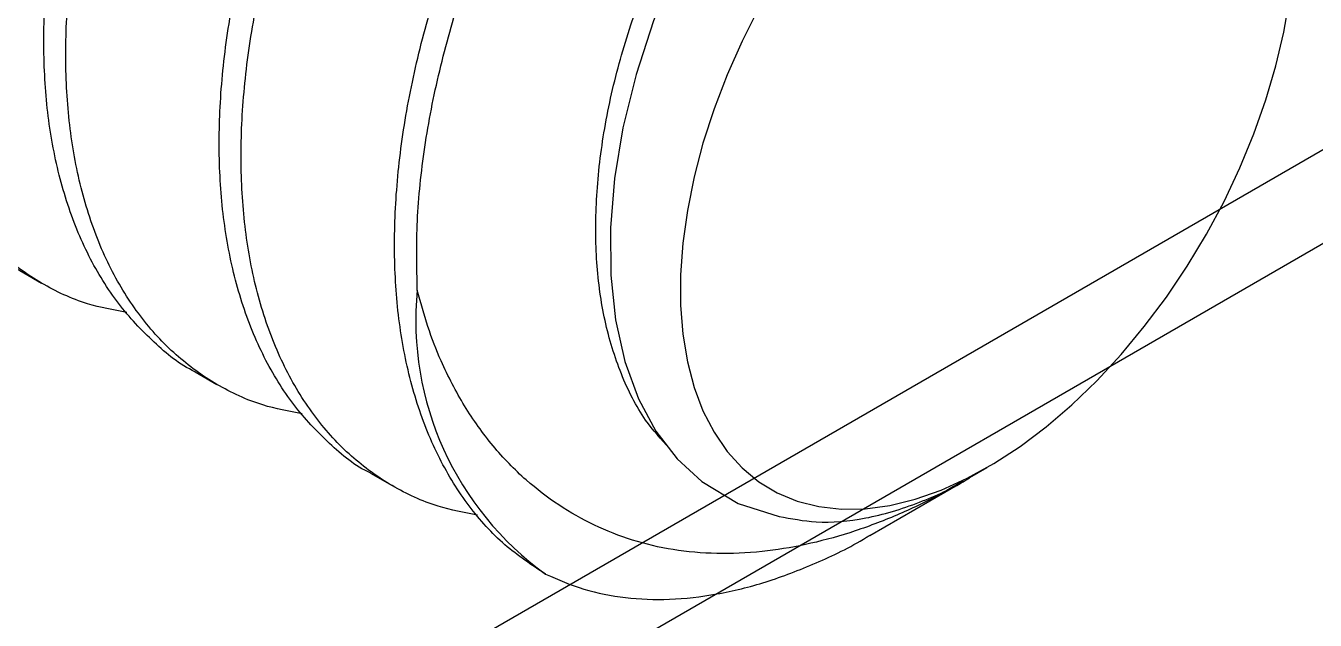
# Model space of a CAD drawing. Header units: inches. Extents: x -3.8 to 16.7, y -13 to 0.
# Drawn here: x 5.177 to 5.437, y -3.0256 to -2.9059 of the extents above; entities that cross this region are included whole.
import ezdxf

# ---------------------------------------------------------------- set-up
doc = ezdxf.new("R2010")
doc.units = ezdxf.units.IN
doc.header["$LTSCALE"] = 0.5
doc.header["$MEASUREMENT"] = 0
doc.layers.add('Hardware', color=242, linetype='CONTINUOUS')
doc.layers.add('WallMount Bracket', color=190, linetype='CONTINUOUS')

msp = doc.modelspace()

# ---------------------------------------------------------------- linework, layer by layer
at = {"layer": 'Hardware', "linetype": 'Continuous', "lineweight": 25, "transparency": 16777216}
for p, q in [((5.175792106107531, -2.955180151564491), (5.180211523489946, -2.957730797049521)), ((5.211147445166858, -2.975585315444732), (5.215566862549274, -2.978135960929734)), ((5.367340678570256, -2.996923351004341), (5.370889487850798, -2.994872989049412)), ((5.246502784226186, -2.995990479324945), (5.250922201608601, -2.998541124809975)), ((5.347212593731411, -3.008552564105628), (5.365351187628596, -2.998072800358756))]:
    msp.add_line(p, q, dxfattribs=at)
at = {"layer": 'Hardware', "linetype": 'Continuous', "lineweight": 25, "transparency": 16777216, "flags": 128}
for points in [[(5.35221964029764, -2.835007017361366), (5.346968066326827, -2.83931522687277), (5.339311861288218, -2.846774452345699), (5.331945452765364, -2.855134249665497), (5.325013419061497, -2.864230836675262), (5.318712404547128, -2.873775042700515), (5.31295490426842, -2.883850979179755), (5.307868613567223, -2.894276977317958), (5.303564654529476, -2.904906747174863), (5.30006085094309, -2.915694593822877), (5.297427970243309, -2.926423878040367), (5.295747802549538, -2.936640910000051), (5.294923222110318, -2.946605306113184), (5.294969514534678, -2.956129564038463), (5.295925165838979, -2.965125379589921), (5.297801693334792, -2.973496839878152), (5.300575390113021, -2.981072755840671), (5.304087303565211, -2.987534560635567), (5.308373374752803, -2.993124051888373), (5.31335219043382, -2.997735099432049), (5.320652154582932, -3.002115528899935), (5.328896980973488, -3.004721119367616), (5.328896980973488, -3.004721119367616)], [(5.324817439429888, -2.902269861867694), (5.321434569603081, -2.908969800377093), (5.318417602619391, -2.915776840747611), (5.315788875046822, -2.92264058603385), (5.31356784906461, -2.929510219467176), (5.311770968372057, -2.936334880685109), (5.310411536445141, -2.943064042283737), (5.309499618042224, -2.949647883904902), (5.309041964688106, -2.956037661088715), (5.309041964688106, -2.962186066160484), (5.309499618042224, -2.968047578480224), (5.310411536445141, -2.973578801461485), (5.311770968372059, -2.978738783864515), (5.31356784906461, -2.983489322984894), (5.315788875046822, -2.98779524749304), (5.318417602619391, -2.991624677830458), (5.321434569603081, -2.994949262234684), (5.324817439429888, -2.997744386645962), (5.328541166515176, -2.999989356941086), (5.332578181686424, -3.001667552145449), (5.336898596295731, -3.002766547488903), (5.341470423504909, -3.003278206394413), (5.346259815104844, -3.00319874071846), (5.35123131211579, -3.00252873879711), (5.35634810731325, -3.001273161090182), (5.361572317735796, -2.99944130345574), (5.366865265157246, -2.997046728326779), (5.372187762446732, -2.994107164299777), (5.3775004036965, -2.990644374878286), (5.382763855969467, -2.986683997343732), (5.387939150506524, -2.982255352945714), (5.392987971237593, -2.977391229817925), (5.397872938460411, -2.972127640226205), (5.402557885586759, -2.966503553946325), (5.407008126907231, -2.960560609745357), (5.411190714392093, -2.954342807102989), (5.415074681626969, -2.947896180454507), (5.418631273077327, -2.941268458368171), (5.421834156984415, -2.934508710179443), (5.424659620316373, -2.927666982698923), (5.427086744331234, -2.920793929683128), (5.429097559451968, -2.91394043681197), (5.430677178306944, -2.907157244948763), (5.43181390595082, -2.90049457447293)]]:
    msp.add_lwpolyline(points, dxfattribs=at)
at = {"layer": 'Hardware', "linetype": 'Continuous', "lineweight": 25, "transparency": 16777216}
msp.add_arc((5.318729856355331, -2.965226372239812), 0.0630720594460696, 174.4669100975895, 234.20520398959, dxfattribs=at)
for points, knots in [([(5.105082427871748, -2.914367932455775), (5.105076058674268, -2.914365079150514), (5.101980809670783, -2.912978453862053), (5.096678461051336, -2.908517853149391), (5.089375502564128, -2.900875431698353), (5.083460234376938, -2.891266839554078), (5.078940048293155, -2.880211780967954), (5.07595448479476, -2.86793515463728), (5.074509855956981, -2.854710398154367), (5.074548033373489, -2.840629052612599), (5.076046020476713, -2.825767199271581), (5.079035036206799, -2.810369212054468), (5.083453717596926, -2.794830042033198), (5.089166843822669, -2.779551804575931), (5.09605082595413, -2.764794548107659), (5.103982854806947, -2.750642810601022), (5.112867725056772, -2.73719708391809), (5.122591036391889, -2.724722708611864), (5.132906532198403, -2.713557709449475), (5.143537377438783, -2.703972319128127), (5.154305005542884, -2.696090539709047), (5.165073023238046, -2.689919841278567), (5.175702675694485, -2.685516876626195), (5.186022598581813, -2.68300815806856), (5.195729429496023, -2.682528595831172), (5.204668866147271, -2.68389328845231), (5.209819252904321, -2.686401581973286), (5.212369453436256, -2.687643556949752)], [0, 0, 0, 0, 8.46743927701817e-05, 0.04114934897685497, 0.08293258549813684, 0.1250846743927689, 0.1672367632874011, 0.209019999808683, 0.2500846743927703, 0.2911493489768563, 0.3329325854981383, 0.3750846743927704, 0.4172367632874024, 0.4590199998086843, 0.5000846743927703, 0.5411493489768568, 0.5829325854981386, 0.6250846743927706, 0.6672367632874027, 0.7090199998086845, 0.7500846743927705, 0.7911493489768565, 0.8329325854981383, 0.8750846743927704, 0.9172367632874024, 0.9590199998086842, 1, 1, 1, 1]), ([(5.126703625235054, -2.922849502774596), (5.124007978630644, -2.922345301692332), (5.117858322395952, -2.921195053242116), (5.109325386536936, -2.917172840632389), (5.101014563473745, -2.911221542121694), (5.093817629075083, -2.903384362175359), (5.087873542236522, -2.893828707785644), (5.083361087715447, -2.882759446884393), (5.080373477471731, -2.870486580275127), (5.078929386235892, -2.857260836256785), (5.078967419924378, -2.843179754732887), (5.080465446263, -2.82831782931936), (5.083454451327787, -2.812919861693473), (5.087873135581601, -2.797380686412254), (5.093586261040551, -2.782102450361975), (5.100470243405297, -2.767345193470959), (5.108402272076479, -2.753193456276335), (5.117287142829852, -2.739747728750729), (5.12701045231371, -2.727273356534198), (5.137325955006965, -2.716108345880343), (5.147956774914581, -2.70652299782958), (5.15872449581769, -2.69864106356502), (5.169492166406531, -2.692470944319979), (5.18012314035786, -2.688065774606713), (5.190438071309709, -2.685565385647379), (5.200163509180067, -2.685054775638974), (5.209040550300942, -2.686534618363481), (5.217001260596151, -2.689874042801875), (5.223777961903776, -2.695187186714463), (5.228072875924576, -2.699739440409758), (5.229678787192878, -2.702968411909353), (5.229845887216893, -2.703304396359925)], [0, 0, 0, 0, 0.02760865656306052, 0.06298442336126119, 0.09836019015946142, 0.1343549726877938, 0.1706675085083354, 0.2069800443288771, 0.2429748268572095, 0.2783505936554098, 0.3137263604536103, 0.3497211429819427, 0.3860336788024843, 0.4223462146230259, 0.4583409971513582, 0.4937167639495583, 0.5290925307477585, 0.5650873132760909, 0.6013998490966326, 0.6377123849171742, 0.6737071674455065, 0.7090829342437072, 0.7444587010419074, 0.7804534835702397, 0.8167660193907813, 0.853078555211323, 0.8890733377396554, 0.9244491045378559, 0.9598248713360561, 0.9958196538643884, 1, 1, 1, 1]), ([(5.140437766931075, -2.934773096335988), (5.140431397733595, -2.934770243030727), (5.13733614873011, -2.933383617742294), (5.132033800110664, -2.928923017029604), (5.124730841623455, -2.921280595578594), (5.118815573436267, -2.91167200343429), (5.114295387352483, -2.900616944848196), (5.111309823854089, -2.888340318517493), (5.109865195016308, -2.875115562034608), (5.109903372432816, -2.86103421649284), (5.111401359536041, -2.846172363151823), (5.114390375266126, -2.830774375934681), (5.118809056656254, -2.81523520591341), (5.124522182881996, -2.799956968456172), (5.131406165013457, -2.7851997119879), (5.139338193866275, -2.771047974481263), (5.148223064116097, -2.757602247798332), (5.157946375451216, -2.745127872492077), (5.168261871257732, -2.733962873329716), (5.17889271649811, -2.724377483008368), (5.189660344602212, -2.71649570358926), (5.200428362297373, -2.710325005158808), (5.211058014753812, -2.705922040506408), (5.22137793764114, -2.703413321948773), (5.23108476855535, -2.702933759711385), (5.240024205206598, -2.704298452332552), (5.245174591963648, -2.706806745853498), (5.247724792495584, -2.708048720829964)], [0, 0, 0, 0, 8.46743927701817e-05, 0.04114934897685497, 0.08293258549813684, 0.1250846743927689, 0.1672367632874011, 0.209019999808683, 0.2500846743927703, 0.2911493489768563, 0.3329325854981383, 0.3750846743927704, 0.4172367632874024, 0.4590199998086843, 0.5000846743927703, 0.5411493489768568, 0.5829325854981386, 0.6250846743927706, 0.6672367632874027, 0.7090199998086845, 0.7500846743927705, 0.7911493489768565, 0.8329325854981383, 0.8750846743927704, 0.9172367632874024, 0.9590199998086842, 1, 1, 1, 1]), ([(5.162058964294381, -2.943254666654809), (5.159363317689971, -2.942750465572573), (5.153213661455279, -2.941600217122357), (5.144680725596263, -2.937578004512602), (5.136369902533072, -2.931626706001907), (5.12917296813441, -2.9237895260556), (5.12322888129585, -2.914233871665886), (5.118716426774775, -2.903164610764605), (5.115728816531059, -2.890891744155368), (5.114284725295219, -2.877666000137026), (5.114322758983706, -2.863584918613128), (5.115820785322327, -2.848722993199573), (5.118809790387115, -2.833325025573714), (5.123228474640928, -2.817785850292495), (5.128941600099878, -2.802507614242188), (5.135825582464626, -2.787750357351172), (5.143757611135806, -2.773598620156577), (5.152642481889179, -2.76015289263097), (5.162365791373038, -2.747678520414411), (5.172681294066292, -2.736513509760584), (5.183312113973908, -2.726928161709793), (5.194079834877019, -2.719046227445261), (5.204847505465857, -2.712876108200192), (5.215478479417188, -2.708470938486954), (5.225793410369034, -2.705970549527592), (5.235518848239394, -2.705459939519187), (5.24439588936027, -2.706939782243722), (5.25235659965548, -2.710279206682088), (5.259133300963105, -2.715592350594704), (5.263428214983904, -2.720144604289999), (5.265034126252205, -2.723373575789566), (5.26520122627622, -2.723709560240138)], [0, 0, 0, 0, 0.02760865656306029, 0.06298442336126098, 0.09836019015946122, 0.1343549726877936, 0.1706675085083353, 0.206980044328877, 0.2429748268572094, 0.2783505936554097, 0.3137263604536102, 0.3497211429819426, 0.3860336788024842, 0.4223462146230259, 0.4583409971513582, 0.4937167639495584, 0.5290925307477586, 0.5650873132760909, 0.6013998490966326, 0.6377123849171743, 0.6737071674455066, 0.7090829342437072, 0.7444587010419074, 0.7804534835702398, 0.8167660193907814, 0.8530785552113231, 0.8890733377396555, 0.924449104537856, 0.9598248713360562, 0.9958196538643886, 1, 1, 1, 1]), ([(5.175793105990403, -2.955178260216229), (5.175786736792922, -2.955175406910968), (5.172691487789436, -2.953788781622507), (5.167389139169993, -2.949328180909845), (5.16008618068278, -2.941685759458807), (5.154170912495594, -2.932077167314532), (5.14965072641181, -2.921022108728408), (5.146665162913417, -2.908745482397734), (5.145220534075635, -2.895520725914821), (5.145258711492144, -2.881439380373052), (5.146756698595368, -2.866577527032035), (5.149745714325453, -2.851179539814922), (5.154164395715581, -2.835640369793651), (5.159877521941322, -2.820362132336385), (5.166761504072785, -2.805604875868113), (5.174693532925602, -2.791453138361476), (5.183578403175426, -2.778007411678544), (5.193301714510543, -2.765533036372318), (5.203617210317057, -2.754368037209929), (5.214248055557437, -2.744782646888581), (5.225015683661539, -2.736900867469501), (5.2357837013567, -2.73073016903902), (5.246413353813139, -2.726327204386649), (5.256065092556424, -2.723980917853011), (5.261962607443482, -2.7235726654972), (5.264522135333158, -2.72359658311836)], [0, 0, 0, 0, 8.467439277018437e-05, 0.04114934897685497, 0.08293258549813684, 0.1250846743927689, 0.1672367632874011, 0.209019999808683, 0.2500846743927703, 0.2911493489768563, 0.3329325854981383, 0.3750846743927704, 0.4172367632874024, 0.4590199998086843, 0.5000846743927703, 0.5411493489768568, 0.5829325854981386, 0.6250846743927706, 0.6672367632874027, 0.7090199998086845, 0.7500846743927705, 0.7911493489768565, 0.8329325854981383, 0.8750846743927704, 0.9090729802896406, 0.9090729802896406, 0.9090729802896406, 0.9090729802896406]), ([(5.197414303353709, -2.96365983053505), (5.194718656749298, -2.963155629452785), (5.188569000514606, -2.962005381002569), (5.180036064655591, -2.957983168392843), (5.1717252415924, -2.952031869882148), (5.164528307193738, -2.944194689935813), (5.158584220355177, -2.934639035546098), (5.154071765834102, -2.923569774644847), (5.151084155590386, -2.911296908035581), (5.149640064354546, -2.898071164017239), (5.149678098043033, -2.883990082493341), (5.151176124381655, -2.869128157079814), (5.154165129446442, -2.853730189453927), (5.158583813700256, -2.838191014172708), (5.164296939159206, -2.822912778122429), (5.171180921523952, -2.808155521231413), (5.179112950195133, -2.794003784036789), (5.187997820948508, -2.780558056511182), (5.197721130432365, -2.768083684294652), (5.208036633125619, -2.756918673640797), (5.218667453033238, -2.747333325590034), (5.229435173936347, -2.739451391325474), (5.240202844525184, -2.733281272080433), (5.250833818476515, -2.728876102367167), (5.259436309699972, -2.726790817048384), (5.264397892740545, -2.726285870468026), (5.266030329886645, -2.726201555579689)], [0, 0, 0, 0, 0.02760865656306032, 0.06298442336126105, 0.09836019015946132, 0.1343549726877937, 0.1706675085083355, 0.2069800443288772, 0.2429748268572096, 0.27835059365541, 0.3137263604536105, 0.349721142981943, 0.3860336788024846, 0.4223462146230264, 0.4583409971513587, 0.4937167639495589, 0.5290925307477591, 0.5650873132760914, 0.6013998490966332, 0.6377123849171749, 0.6737071674455073, 0.7090829342437079, 0.7444587010419081, 0.7804534835702406, 0.8167660193907822, 0.8350459620277304, 0.8350459620277304, 0.8350459620277304, 0.8350459620277304]), ([(5.21114844504973, -2.975583424096442), (5.21114207585225, -2.97558057079118), (5.208046826848767, -2.974193945502748), (5.202744478229318, -2.969733344790058), (5.19544151974211, -2.962090923339048), (5.18952625155492, -2.952482331194744), (5.185006065471137, -2.941427272608649), (5.182020501972744, -2.929150646277947), (5.180575873134963, -2.915925889795034), (5.180614050551471, -2.901844544253294), (5.182112037654695, -2.886982690912276), (5.185101053384781, -2.871584703695135), (5.189519734774908, -2.856045533673864), (5.195232861000651, -2.840767296216626), (5.20211684313211, -2.826010039748354), (5.210048871984929, -2.811858302241717), (5.218933742234753, -2.798412575558785), (5.22865705356987, -2.785938200252531), (5.238972549376385, -2.77477320109017), (5.249603394616765, -2.765187810768822), (5.259808694609504, -2.757717649033021), (5.266383377130382, -2.753867645499477), (5.269366883807559, -2.752316355830703)], [0, 0, 0, 0, 8.46743927701817e-05, 0.04114934897685496, 0.08293258549813684, 0.1250846743927689, 0.1672367632874011, 0.209019999808683, 0.2500846743927703, 0.2911493489768563, 0.3329325854981383, 0.3750846743927704, 0.4172367632874024, 0.4590199998086843, 0.5000846743927703, 0.5411493489768568, 0.5829325854981386, 0.6250846743927706, 0.6672367632874027, 0.7090199998086845, 0.7500846743927705, 0.7846781438413236, 0.7846781438413236, 0.7846781438413236, 0.7846781438413236]), ([(5.232769642413036, -2.984064994415263), (5.230073995808626, -2.983560793333027), (5.223924339573934, -2.982410544882811), (5.215391403714918, -2.978388332273056), (5.207080580651727, -2.972437033762361), (5.199883646253065, -2.964599853816054), (5.193939559414506, -2.955044199426339), (5.189427104893429, -2.943974938525059), (5.186439494649713, -2.931702071915822), (5.184995403413874, -2.91847632789748), (5.18503343710236, -2.904395246373582), (5.186531463440982, -2.889533320960027), (5.189520468505769, -2.874135353334168), (5.193939152759583, -2.858596178052949), (5.199652278218533, -2.843317942002642), (5.206536260583279, -2.828560685111626), (5.21446828925446, -2.81440894791703), (5.223353160007834, -2.800963220391395), (5.233076469491692, -2.788488848174865), (5.243391972184947, -2.777323837521038), (5.254022792092563, -2.767738489470247), (5.263578468444703, -2.760743767603039), (5.269503253917712, -2.757188771093999), (5.271848785699794, -2.75590220014434)], [0, 0, 0, 0, 0.02760865656306032, 0.06298442336126105, 0.09836019015946133, 0.1343549726877937, 0.1706675085083355, 0.2069800443288773, 0.2429748268572097, 0.27835059365541, 0.3137263604536106, 0.349721142981943, 0.3860336788024847, 0.4223462146230264, 0.4583409971513587, 0.4937167639495589, 0.5290925307477592, 0.5650873132760915, 0.6013998490966334, 0.637712384917175, 0.6737071674455074, 0.709082934243708, 0.7324430394214709, 0.7324430394214709, 0.7324430394214709, 0.7324430394214709]), ([(5.246503784109057, -2.995988587976683), (5.246497414911577, -2.995985734671422), (5.243402165908092, -2.99459910938296), (5.238099817288646, -2.990138508670299), (5.230796858801437, -2.982496087219261), (5.224881590614249, -2.972887495074986), (5.220361404530465, -2.961832436488862), (5.217375841032071, -2.949555810158159), (5.21593121219429, -2.936331053675275), (5.215969389610798, -2.922249708133506), (5.217467376714023, -2.907387854792489), (5.220456392444108, -2.891989867575376), (5.224875073834236, -2.876450697554105), (5.230588200059978, -2.861172460096839), (5.237472182191439, -2.846415203628567), (5.245404211044256, -2.83226346612193), (5.254289081294081, -2.818817739438998), (5.264012392629198, -2.806343364132772), (5.273276055394437, -2.796316818734032), (5.2792858497645, -2.790737089881016), (5.281754487777699, -2.78859415746932)], [0, 0, 0, 0, 8.46743927701817e-05, 0.04114934897685497, 0.08293258549813684, 0.1250846743927689, 0.1672367632874011, 0.209019999808683, 0.2500846743927703, 0.2911493489768563, 0.3329325854981383, 0.3750846743927704, 0.4172367632874024, 0.4590199998086843, 0.5000846743927703, 0.5411493489768568, 0.5829325854981386, 0.6250846743927706, 0.6672367632874027, 0.6961633314576303, 0.6961633314576303, 0.6961633314576303, 0.6961633314576303]), ([(5.268124981472363, -3.004470158295504), (5.265429334867953, -3.003965957213239), (5.259279678633261, -3.002815708763023), (5.250746742774245, -2.998793496153297), (5.242435919711054, -2.992842197642602), (5.235238985312392, -2.985005017696267), (5.229294898473832, -2.975449363306552), (5.224782443952757, -2.9643801024053), (5.221794833709041, -2.952107235796035), (5.220350742473201, -2.938881491777693), (5.220388776161688, -2.924800410253795), (5.221886802500309, -2.909938484840239), (5.224875807565097, -2.894540517214381), (5.22929449181891, -2.879001341933161), (5.23500761727786, -2.863723105882883), (5.241891599642608, -2.848965848991867), (5.249823628313788, -2.834814111797243), (5.258708499067161, -2.821368384271636), (5.26843180855102, -2.808894012055106), (5.276838406873638, -2.799795108916232), (5.281937963226321, -2.794948014878663), (5.283501211013668, -2.79352291178596)], [0, 0, 0, 0, 0.02760865656306031, 0.06298442336126102, 0.09836019015946129, 0.1343549726877937, 0.1706675085083354, 0.2069800443288771, 0.2429748268572096, 0.2783505936554099, 0.3137263604536104, 0.3497211429819428, 0.3860336788024845, 0.4223462146230262, 0.4583409971513585, 0.4937167639495587, 0.529092530747759, 0.5650873132760913, 0.601399849096633, 0.6377123849171747, 0.6536068465471955, 0.6536068465471955, 0.6536068465471955, 0.6536068465471955]), ([(5.281840017542075, -3.016385188440921), (5.279019419918571, -3.014523813455554), (5.273328869012154, -3.010768492589506), (5.266186619954249, -3.002839971982723), (5.260227668967438, -2.993309145108014), (5.25571920224901, -2.982233223399248), (5.252730536330434, -2.969962120078605), (5.251286722380103, -2.956735912911626), (5.251324681936302, -2.942654955210514), (5.252822728511571, -2.927792995995816), (5.255811728076424, -2.91239503755645), (5.260230413803413, -2.896855859814593), (5.265943538881075, -2.881577624401189), (5.272827521314094, -2.866820367396059), (5.280759550086289, -2.852668630032952), (5.289644420358121, -2.839222903310826), (5.296533159422937, -2.830385099655373), (5.300325701691991, -2.825959567406599), (5.30075756161532, -2.825461098289074)], [0, 0, 0, 0, 0.04106815200491798, 0.08285492679598111, 0.12501058519539, 0.1671662435947989, 0.2089530183858621, 0.2500211703907826, 0.2910893223957018, 0.332876097186765, 0.3750317555861739, 0.4171874139855828, 0.4589741887766459, 0.5000423407815651, 0.5411104927864848, 0.5828972675775479, 0.6250529259769566, 0.6304480466433722, 0.6304480466433722, 0.6304480466433722, 0.6304480466433722]), ([(5.255951669893758, -2.959144926082473), (5.255860659509898, -2.954538247004507), (5.255677046215306, -2.945244279802552), (5.257260422534269, -2.930333098730415), (5.260226228424665, -2.914948519398308), (5.264651136629103, -2.899405752261885), (5.270362614447851, -2.884128467067654), (5.277247029580918, -2.869370960427517), (5.285178942566061, -2.855219289986536), (5.294063844843928, -2.841773544302441), (5.300807209656691, -2.833122242658352), (5.30444459621002, -2.828861562732183), (5.304724838431452, -2.828535617999775)], [0, 0, 0, 0, 0.04505324200689868, 0.0908948390946864, 0.1371411147878611, 0.183387390481036, 0.2292289875688236, 0.2742822295757219, 0.3193354715826202, 0.3651770686704078, 0.4114233443635826, 0.4152738383124699, 0.4152738383124699, 0.4152738383124699, 0.4152738383124699]), ([(5.306757912241391, -2.991017317496528), (5.305107571832071, -2.989198733671259), (5.301253342959626, -2.984951586690755), (5.296881103002944, -2.976227066442817), (5.293546022110258, -2.965532805932895), (5.291912802767305, -2.953692471109861), (5.291856052579707, -2.94095154125128), (5.293349961044601, -2.927441891807689), (5.296411713882286, -2.913527639182405), (5.300918125264637, -2.899721278310295), (5.30673087830132, -2.886397389438628), (5.313666423787781, -2.873722924891013), (5.321562750149537, -2.861872918592582), (5.330248392386425, -2.851216072717904), (5.339397896128567, -2.84209949873815), (5.346205423469598, -2.836855922851243), (5.349880334297367, -2.834352540188846), (5.350440829354646, -2.833980131661893)], [0, 0, 0, 0, 0.05013942154107674, 0.1170963305872921, 0.1836275936108163, 0.2489141328556963, 0.3142006721005762, 0.3807319351241004, 0.4476888441703158, 0.5142201071938399, 0.5795066464387197, 0.6447931856835996, 0.7113244487071237, 0.7782813577533393, 0.8448126207768635, 0.9100991600217435, 0.9218538520520749, 0.9218538520520749, 0.9218538520520749, 0.9218538520520749]), ([(5.366036379559473, -2.997563727919953), (5.364268982086745, -2.998608282259823), (5.359670885937099, -3.001325815447672), (5.352010314481136, -3.004863829498277), (5.343130640527649, -3.00818128807299), (5.334207602726423, -3.010560152571998), (5.325210327114421, -3.012018669614463), (5.316265691613742, -3.012394421024311), (5.307496672288345, -3.011624359935325), (5.299256847616363, -3.00969335715962), (5.291566592430916, -3.006642603891095), (5.284385657906315, -3.00258794377018), (5.277492822736772, -2.997315326989138), (5.271081157477941, -2.990678259902353), (5.265327204855296, -2.982635491628059), (5.261064826477147, -2.974449063258703), (5.25797439880221, -2.966564358306783), (5.256625912885196, -2.96161807023779), (5.255951669893758, -2.959144926082473)], [0, 0, 0, 0, 0.03649587971446696, 0.09494840101479002, 0.1556390210004581, 0.2164951845426339, 0.277185860385495, 0.3427530629177681, 0.4085302500464997, 0.4741011130173202, 0.5395477972764287, 0.6051541570821424, 0.670600817697554, 0.7453162114469359, 0.8202698613916075, 0.8949853419598485, 0.9474926684152633, 1, 1, 1, 1]), ([(5.328896980973488, -3.004721119367616), (5.331357778891721, -3.005195484110089), (5.336836656402021, -3.006251640042194), (5.344666729900046, -3.005543548097677), (5.351728771637672, -3.003872002881366), (5.358688661610023, -3.001370503865843), (5.363955668342433, -2.999183017408967), (5.367323175766405, -2.996930634615495), (5.367338696514651, -2.996920253445694)], [0, 0, 0, 0, 0.215816479434732, 0.4805075812058343, 0.6168153910888019, 0.7531232009717698, 0.9988621516858807, 1, 1, 1, 1]), ([(5.281840017542075, -3.016385188440921), (5.284367799074424, -3.017478182581584), (5.289431047901008, -3.019667494129777), (5.297852418533385, -3.021280587488832), (5.30682411581796, -3.021661017282923), (5.316334777862329, -3.020585163015937), (5.326242524412917, -3.018156260238129), (5.336350028882938, -3.014230465730037), (5.343377098684686, -3.010945700201631), (5.346971786735951, -3.008656812343588), (5.347190852669888, -3.008517323923712)], [0, 0, 0, 0, 0.1394943659163853, 0.2794128667778687, 0.4189072319425698, 0.5617241580176741, 0.7049965036793847, 0.8478134300138747, 0.990725511473852, 1, 1, 1, 1])]:
    msp.add_open_spline(points, degree=3, knots=knots, dxfattribs=at)
at = {"layer": 'WallMount Bracket', "linetype": 'Continuous', "lineweight": 25, "transparency": 16777216}
for p, q in [((6.728677572378224, -2.186279587335299), (3.546697057038755, -4.022744336555668)), ((3.574589623331489, -4.025504246399425), (6.756570138670957, -2.189039497179053))]:
    msp.add_line(p, q, dxfattribs=at)

doc.saveas('drawing.dxf')
